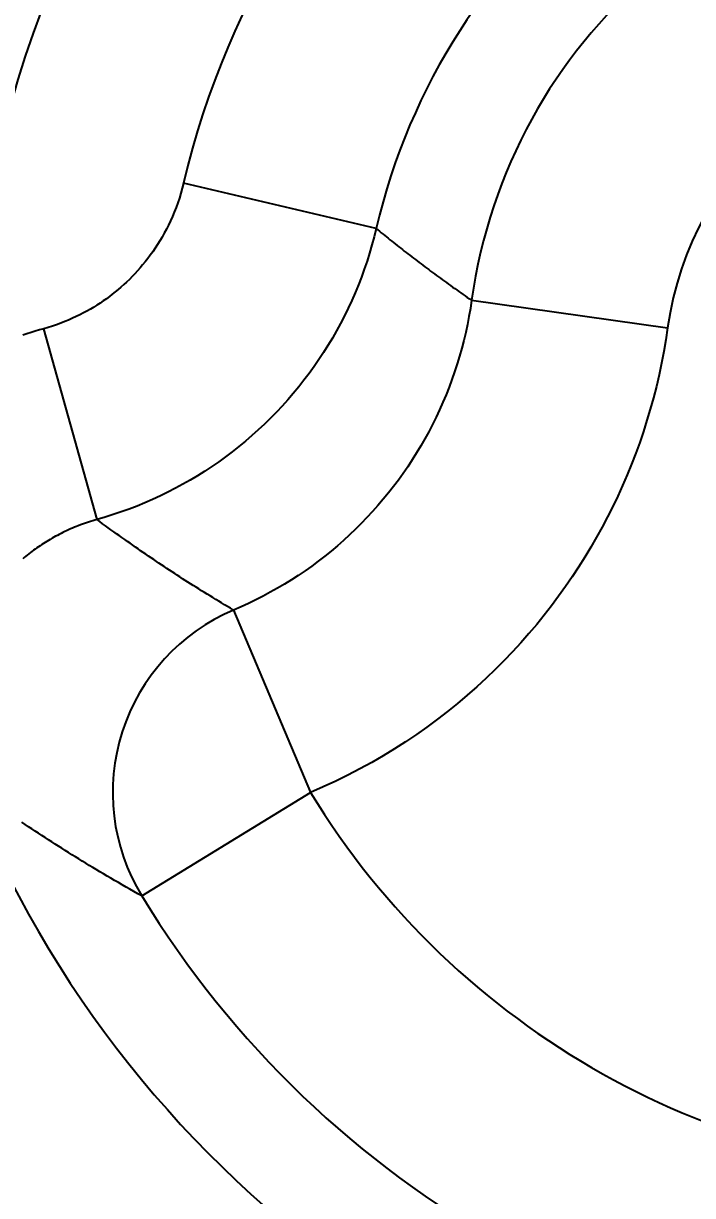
# Model space of a CAD drawing. Extents: x 0 to 395, y 0 to 289.
# Drawn here: x 112.217 to 113.907, y 245.094 to 248.052 of the extents above; entities that cross this region are included whole.
import ezdxf

# ---------------------------------------------------------------- set-up
doc = ezdxf.new("R2010")
doc.units = 0
doc.header["$LTSCALE"] = 10
doc.header["$MEASUREMENT"] = 0
doc.header["$PDMODE"] = 3
doc.header["$PDSIZE"] = -10
doc.layers.get('0').update_dxf_attribs({"linetype": 'CONTINUOUS'})
doc.layers.get('DEFPOINTS').update_dxf_attribs({"linetype": 'CONTINUOUS'})
doc.layers.add('1', color=7, linetype='CONTINUOUS')
doc.styles.add('Daelim Dimension', font='')
doc.styles.get('Daelim Dimension').set_extended_font_data('나눔고딕')
doc.dimstyles.new('DEFAULT', dxfattribs={"dimscale": 2, "dimtxt": 2, "dimasz": 2, "dimexe": 0, "dimexo": 2, "dimgap": 1, "dimtad": 1, "dimdec": 0, "dimzin": 9, "dimdsep": 46, "dimtxsty": 'Daelim Dimension', "dimcen": 0.5, "dimclrd": 5, "dimclre": 5, "dimclrt": 256, "dimadec": 1, "dimazin": 0, "dimtfac": 1, "dimtdec": 0, "dimtix": 1, "dimtmove": 0, "dimatfit": 3, "dimfxl": 1, "dimtolj": 1, "dimtzin": 1, "dimlwd": 9, "dimlwe": 9, "dimarcsym": 0})

# ---------------------------------------------------------------- blocks, each defined once
blk = doc.blocks.new('*D7')
at = {"color": 5, "linetype": 'ByBlock', "lineweight": 9, "ltscale": 0.5, "transparency": 16777216}
for p, q in [((110.6697, 270.4295), (71.7823, 270.4295)), ((71.7823, 266.4295), (71.7823, 213.9059)), ((110.6697, 209.9059), (71.7823, 209.9059))]:
    blk.add_line(p, q, dxfattribs=at)
at = {"color": 5, "ltscale": 0.5, "transparency": 16777216}
for points in [[(71.1157, 266.4295), (72.449, 266.4295), (71.7823, 270.4295)], [(71.1157, 213.9059), (72.449, 213.9059), (71.7823, 209.9059)]]:
    blk.add_solid(points, dxfattribs=at)
at = {"layer": 'DEFPOINTS', "color": 0, "ltscale": 0.5, "transparency": 16777216}
for p in [(114.6697, 270.4295), (71.7823, 209.9059), (114.6697, 209.9059)]:
    blk.add_point(p, dxfattribs=at)
at = {"color": 7, "ltscale": 0.5, "transparency": 16777216, "insert": (66.5163, 240.1677), "char_height": 6, "attachment_point": 5, "rotation": 90, "style": 'Daelim Dimension'}
blk.add_mtext('\\A1;61', dxfattribs=at)

msp = doc.modelspace()

# ---------------------------------------------------------------- linework, layer by layer
at = {"layer": '1'}
for p, q in [((113.1078, 247.5347), (112.6211, 247.649)), ((113.3489, 247.3535), (113.844, 247.2838)), ((112.4027, 246.8001), (112.2685, 247.2817)), ((112.7477, 246.5715), (112.9422, 246.1109)), ((112.5157, 245.85), (112.9422, 246.111))]:
    msp.add_line(p, q, dxfattribs=at)
for points in [[(112.6211, 247.649), (112.6179, 247.6361), (112.6144, 247.6236), (112.6107, 247.6113), (112.6067, 247.5993), (112.6024, 247.5875), (112.598, 247.5761), (112.5933, 247.5649), (112.5884, 247.554), (112.5833, 247.5433), (112.5781, 247.5329), (112.5727, 247.5228), (112.5671, 247.5129), (112.5614, 247.5032), (112.5555, 247.4939), (112.5495, 247.4847), (112.5434, 247.4758), (112.5372, 247.4672), (112.5309, 247.4588), (112.5245, 247.4506), (112.518, 247.4427), (112.5114, 247.435), (112.5048, 247.4275), (112.4981, 247.4202), (112.4913, 247.4132), (112.4844, 247.4063), (112.4775, 247.3996), (112.4704, 247.3931), (112.4633, 247.3868), (112.4561, 247.3806), (112.4488, 247.3746), (112.4414, 247.3687), (112.4339, 247.363), (112.4263, 247.3574), (112.4185, 247.3519), (112.4106, 247.3466), (112.4026, 247.3413), (112.3943, 247.3362), (112.3859, 247.3312), (112.3773, 247.3264), (112.3685, 247.3216), (112.3595, 247.3169), (112.3503, 247.3124), (112.3408, 247.308), (112.3311, 247.3037), (112.3212, 247.2996), (112.3111, 247.2957), (112.3008, 247.2919), (112.2902, 247.2883), (112.2795, 247.2849), (112.2685, 247.2817)], [(113.1078, 247.5347), (113.1027, 247.5139), (113.0972, 247.4933), (113.0912, 247.4728), (113.0848, 247.4524), (113.0779, 247.4322), (113.0706, 247.4121), (113.0629, 247.3922), (113.0547, 247.3724), (113.0462, 247.3528), (113.0372, 247.3334), (113.0278, 247.3142), (113.018, 247.2953), (113.0078, 247.2765), (112.9972, 247.2579), (112.9862, 247.2396), (112.9748, 247.2215), (112.9631, 247.2037), (112.9509, 247.1861), (112.9384, 247.1688), (112.9255, 247.1518), (112.9122, 247.135), (112.8986, 247.1185), (112.8847, 247.1024), (112.8704, 247.0865), (112.8558, 247.0709), (112.8408, 247.0556), (112.8255, 247.0407), (112.8099, 247.0261), (112.794, 247.0118), (112.7778, 246.9979), (112.7613, 246.9844), (112.7445, 246.9711), (112.7275, 246.9583), (112.7101, 246.9458), (112.6925, 246.9337), (112.6747, 246.9219), (112.6566, 246.9106), (112.6382, 246.8996), (112.6197, 246.8891), (112.6009, 246.8789), (112.5819, 246.8691), (112.5627, 246.8598), (112.5433, 246.8508), (112.5237, 246.8423), (112.5039, 246.8342), (112.484, 246.8265), (112.4639, 246.8192), (112.4436, 246.8124), (112.4232, 246.806), (112.4027, 246.8001)], [(113.1078, 247.5347), (113.1121, 247.5311), (113.1165, 247.5276), (113.1208, 247.5241), (113.1252, 247.5206), (113.1296, 247.517), (113.134, 247.5135), (113.1384, 247.51), (113.1428, 247.5064), (113.1473, 247.5029), (113.1518, 247.4993), (113.1563, 247.4957), (113.1608, 247.4922), (113.1653, 247.4886), (113.1699, 247.485), (113.1744, 247.4814), (113.179, 247.4779), (113.1837, 247.4743), (113.1883, 247.4707), (113.1929, 247.4671), (113.1976, 247.4635), (113.2023, 247.4599), (113.207, 247.4563), (113.2117, 247.4527), (113.2165, 247.4491), (113.2213, 247.4455), (113.2261, 247.4418), (113.2309, 247.4382), (113.2357, 247.4346), (113.2406, 247.431), (113.2455, 247.4273), (113.2504, 247.4237), (113.2554, 247.42), (113.2603, 247.4164), (113.2653, 247.4127), (113.2704, 247.409), (113.2754, 247.4054), (113.2805, 247.4017), (113.2856, 247.398), (113.2907, 247.3943), (113.2959, 247.3906), (113.3011, 247.3869), (113.3063, 247.3832), (113.3115, 247.3795), (113.3168, 247.3758), (113.3221, 247.3721), (113.3274, 247.3684), (113.3327, 247.3646), (113.3381, 247.3609), (113.3435, 247.3572), (113.3489, 247.3535)], [(113.3489, 247.3535), (113.3458, 247.3331), (113.3423, 247.3128), (113.3384, 247.2925), (113.3341, 247.2724), (113.3293, 247.2523), (113.3242, 247.2323), (113.3186, 247.2125), (113.3126, 247.1927), (113.3062, 247.1731), (113.2994, 247.1536), (113.2922, 247.1343), (113.2846, 247.1151), (113.2766, 247.0961), (113.2683, 247.0772), (113.2595, 247.0586), (113.2504, 247.0401), (113.2408, 247.0218), (113.2309, 247.0037), (113.2207, 246.9858), (113.21, 246.9682), (113.199, 246.9507), (113.1877, 246.9335), (113.176, 246.9165), (113.1639, 246.8998), (113.1515, 246.8833), (113.1388, 246.8671), (113.1257, 246.8511), (113.1123, 246.8354), (113.0986, 246.82), (113.0845, 246.8049), (113.0702, 246.7901), (113.0556, 246.7756), (113.0406, 246.7613), (113.0254, 246.7474), (113.0099, 246.7338), (112.9941, 246.7206), (112.978, 246.7076), (112.9617, 246.695), (112.9451, 246.6827), (112.9282, 246.6708), (112.9111, 246.6592), (112.8938, 246.648), (112.8762, 246.6371), (112.8585, 246.6266), (112.8405, 246.6165), (112.8223, 246.6067), (112.8039, 246.5974), (112.7854, 246.5884), (112.7666, 246.5798), (112.7477, 246.5715)], [(112.2685, 247.2817), (112.2577, 247.2786), (112.2469, 247.2754), (112.2363, 247.2721), (112.2257, 247.2687), (112.2152, 247.2652)], [(113.844, 247.2838), (113.8395, 247.2538), (113.8344, 247.224), (113.8287, 247.1945), (113.8225, 247.1652), (113.8157, 247.1362), (113.8083, 247.1074), (113.8004, 247.0789), (113.792, 247.0506), (113.7831, 247.0226), (113.7736, 246.9948), (113.7636, 246.9672), (113.753, 246.9399), (113.742, 246.9128), (113.7304, 246.886), (113.7184, 246.8594), (113.7058, 246.833), (113.6927, 246.8069), (113.679, 246.781), (113.6649, 246.7554), (113.6502, 246.73), (113.6351, 246.7048), (113.6193, 246.6799), (113.6031, 246.6552), (113.5863, 246.6307), (113.5689, 246.6065), (113.551, 246.5825), (113.5325, 246.5588), (113.5134, 246.5352), (113.4936, 246.512), (113.4733, 246.489), (113.4523, 246.4662), (113.4306, 246.4437), (113.4084, 246.4215), (113.3856, 246.3996), (113.3621, 246.378), (113.3381, 246.3568), (113.3135, 246.336), (113.2883, 246.3157), (113.2626, 246.2958), (113.2363, 246.2763), (113.2095, 246.2574), (113.1821, 246.2389), (113.1542, 246.221), (113.1257, 246.2036), (113.0967, 246.1868), (113.067, 246.1705), (113.0367, 246.1547), (113.0059, 246.1396), (112.9744, 246.125), (112.9422, 246.111)], [(112.4027, 246.8001), (112.3973, 246.7985), (112.3919, 246.7969), (112.3866, 246.7953), (112.3813, 246.7936), (112.3761, 246.7918), (112.3709, 246.79), (112.3657, 246.7882), (112.3606, 246.7863), (112.3555, 246.7844), (112.3505, 246.7824), (112.3455, 246.7804), (112.3406, 246.7783), (112.3357, 246.7762), (112.3308, 246.774), (112.326, 246.7718), (112.3213, 246.7695), (112.3165, 246.7673), (112.3119, 246.7649), (112.3072, 246.7626), (112.3026, 246.7602), (112.2981, 246.7577), (112.2935, 246.7552), (112.2891, 246.7527), (112.2846, 246.7501), (112.2802, 246.7475), (112.2759, 246.7449), (112.2715, 246.7422), (112.2673, 246.7395), (112.263, 246.7368), (112.2588, 246.734), (112.2547, 246.7312), (112.2505, 246.7283), (112.2464, 246.7254), (112.2424, 246.7225), (112.2384, 246.7196), (112.2344, 246.7166), (112.2305, 246.7136), (112.2266, 246.7105), (112.2227, 246.7074), (112.2189, 246.7043), (112.2151, 246.7012)], [(112.7477, 246.5715), (112.7401, 246.576), (112.7325, 246.5805), (112.725, 246.585), (112.7175, 246.5895), (112.7101, 246.594), (112.7027, 246.5984), (112.6954, 246.6029), (112.6882, 246.6073), (112.681, 246.6117), (112.6739, 246.6161), (112.6668, 246.6205), (112.6598, 246.6249), (112.6529, 246.6292), (112.646, 246.6335), (112.6392, 246.6379), (112.6324, 246.6422), (112.6256, 246.6465), (112.6189, 246.6508), (112.6122, 246.6552), (112.6055, 246.6595), (112.5989, 246.6638), (112.5922, 246.6681), (112.5856, 246.6725), (112.579, 246.6768), (112.5724, 246.6812), (112.5658, 246.6856), (112.5593, 246.69), (112.5527, 246.6944), (112.5461, 246.6988), (112.5395, 246.7033), (112.5329, 246.7078), (112.5263, 246.7123), (112.5196, 246.7168), (112.513, 246.7214), (112.5063, 246.726), (112.4996, 246.7307), (112.4929, 246.7353), (112.4862, 246.7401), (112.4794, 246.7448), (112.4726, 246.7496), (112.4657, 246.7545), (112.4589, 246.7594), (112.4519, 246.7643), (112.445, 246.7693), (112.438, 246.7743), (112.431, 246.7794), (112.424, 246.7845), (112.4169, 246.7896), (112.4098, 246.7948), (112.4027, 246.8001)], [(112.5157, 245.85), (112.5057, 245.8557), (112.4957, 245.8613), (112.4859, 245.8669), (112.4761, 245.8724), (112.4664, 245.878), (112.4568, 245.8835), (112.4473, 245.8891), (112.4379, 245.8946), (112.4285, 245.9001), (112.4193, 245.9055), (112.4101, 245.911), (112.401, 245.9164), (112.392, 245.9218), (112.3831, 245.9272), (112.3743, 245.9326), (112.3655, 245.938), (112.3567, 245.9433), (112.3481, 245.9487), (112.3394, 245.9541), (112.3308, 245.9594), (112.3223, 245.9648), (112.3138, 245.9702), (112.3053, 245.9755), (112.2968, 245.9809), (112.2883, 245.9863), (112.2799, 245.9918), (112.2715, 245.9972), (112.263, 246.0027), (112.2546, 246.0082), (112.2462, 246.0137), (112.2378, 246.0192), (112.2293, 246.0248), (112.2209, 246.0304), (112.2124, 246.0361)]]:
    msp.add_lwpolyline(points, dxfattribs=at)
for radius, start, end in [(3.0758, 12.4152, 167.5848), (2.5758, 2.7607, 177.2393), (2.1044, 13.221, 166.779), (1.6044, 13.221, 166.779), (1.3338, 8.0057, 171.9943), (0.8338, 8.0057, 171.9943), (2.0251, 211.4555, 328.5445), (2.7953, 203.9206, 336.0795), (2.5251, 211.4555, 328.5445), (3.5295, 203.9204, 336.0796), (4.0078, 203.9204, 336.0796)]:
    msp.add_arc((114.6697, 247.1677), radius, start, end, dxfattribs=at)
for centre, major_axis, ratio, start_param, end_param in [((114.6697, 247.1672), (0, -3.2818), 1, 1.812156, 4.471029), ((112.9422, 246.111), (-0.1991, -0.4586), 0.999885, 3.950818, 5.670937)]:
    msp.add_ellipse(centre, major_axis=major_axis, ratio=ratio, start_param=start_param, end_param=end_param, dxfattribs=at)

# ---------------------------------------------------------------- dimensions: what is measured, and where the dimension line sits
at = {"color": 5, "ltscale": 0.5}
dim = msp.add_linear_dim(base=(71.7823, 209.9059), p1=(114.6697, 270.4295), p2=(114.6697, 209.9059), angle=90, dimstyle='DEFAULT', override={"dimtxt": 3, "dimclrt": 7, "dimfxl": 1.25, "dimarcsym": 1}, dxfattribs=at)
dim.commit()
dim.dimension.update_dxf_attribs({"geometry": '*D7', "text_midpoint": (66.5163, 240.1677)})

doc.saveas('drawing.dxf')
